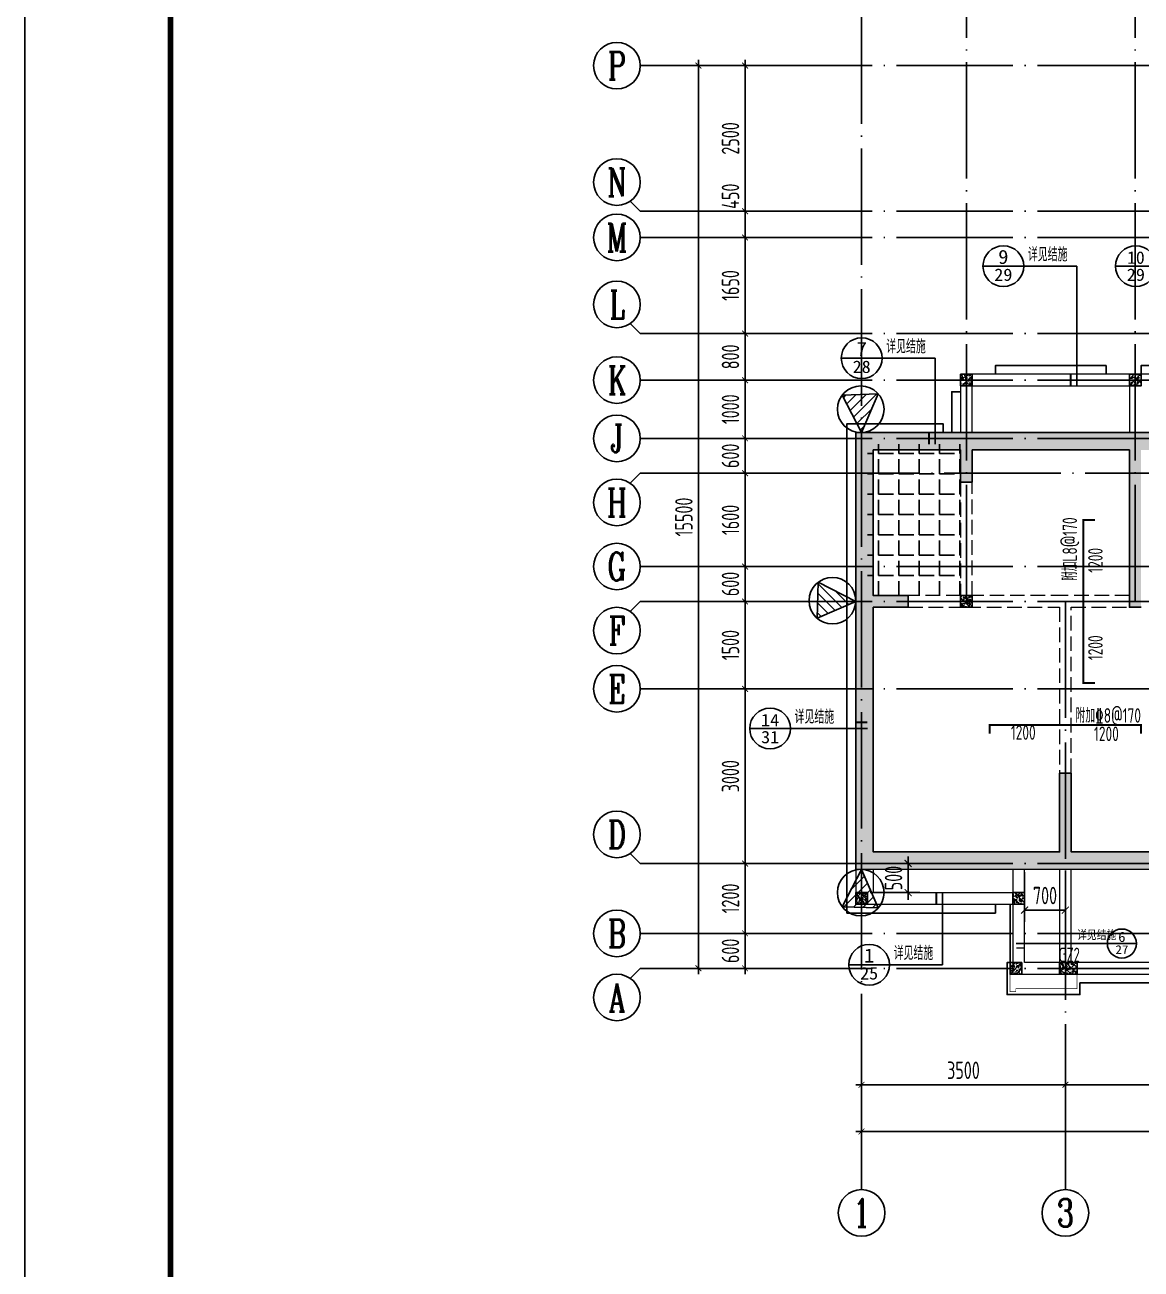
# Model space of a CAD drawing. Extents: x -668857 to 143095, y -247466 to 228182.
# Drawn here: x -229465 to -210300, y 189033 to 210397 of the extents above; entities that cross this region are included whole.
import ezdxf
from ezdxf.enums import TextEntityAlignment as Align

# ---------------------------------------------------------------- set-up
doc = ezdxf.new("R2010")
doc.units = 0
doc.header["$LTSCALE"] = 1000
doc.linetypes.add('DASH', pattern=[0.35, 0.25, -0.1])
doc.linetypes.add('DOTE', pattern=[2.42, 2, -0.2, 0.02, -0.2])
doc.layers.get('0').update_dxf_attribs({"linetype": 'CONTINUOUS'})
doc.layers.get('DEFPOINTS').update_dxf_attribs({"linetype": 'CONTINUOUS'})
for name, color, linetype in [('-TK', 7, 'CONTINUOUS'), ('A-AXIS', 1, 'CONTINUOUS'), ('A-DOTE', 10, 'DOTE'), ('AXIS_NUM', 7, 'CONTINUOUS'), ('DIM_IDEN', 67, 'CONTINUOUS'), ('PUB_TEXT', 2, 'CONTINUOUS'), ('ROOF', 183, 'CONTINUOUS'), ('S-B板填充', 251, 'CONTINUOUS'), ('S-B板配筋', 6, 'CONTINUOUS'), ('S-B板配筋号', 7, 'CONTINUOUS'), ('S-L主梁线', 4, 'DASH'), ('S-Q墙填充', 252, 'CONTINUOUS'), ('S-Q墙实线', 6, 'CONTINUOUS'), ('S-Q墙标注', 3, 'CONTINUOUS'), ('S-X详图标注', 3, 'CONTINUOUS'), ('S-Y一般标注', 3, 'CONTINUOUS'), ('S-构造柱', 212, 'CONTINUOUS'), ('S-构造柱编号', 130, 'CONTINUOUS'), ('看线', 251, 'CONTINUOUS')]:
    doc.layers.add(name, color=color, linetype=linetype)
doc.layers.add('配箍校核', color=34, linetype='CONTINUOUS', plot=False)
doc.styles.add('_TCH_AXIS', font='COMPLEX', dxfattribs={"bigfont": 'GBCBIG'})
doc.styles.add('_TCH_LABEL', font='simhei.ttf')
doc.styles.add('TSSD_Axis', font='complex.shx', dxfattribs={"width": 0.7, "bigfont": 'hztxt.shx'})
doc.styles.add('TSSD_DIMENSION', font='Tssdeng.shx', dxfattribs={"width": 0.7, "bigfont": 'tssdchn.shx'})
doc.styles.add('TSSD_REIN', font='tssdeng.shx', dxfattribs={"width": 0.7, "height": 300, "bigfont": 'tssdchn.shx'})
doc.styles.add('结构文字', font='zstxt.shx', dxfattribs={"width": 0.7, "bigfont": 'zshz.shx'})
doc.dimstyles.new('STRUCK', dxfattribs={"dimtxt": 400, "dimasz": 121, "dimexe": 200, "dimexo": 150, "dimgap": 115, "dimtad": 1, "dimdec": 0, "dimdsep": 46, "dimtxsty": '结构文字', "dimblk": 'ARCHTICK', "dimcen": 400, "dimclrd": 3, "dimclre": 3, "dimclrt": 7, "dimadec": 0, "dimazin": 0, "dimtfac": 1, "dimtdec": 0, "dimtix": 1, "dimtmove": 2, "dimatfit": 3, "dimldrblk": '_DIMX', "dimfxl": 0, "dimtolj": 1, "dimtzin": 0, "dimarcsym": 0})
doc.dimstyles.new('TSSD_100_100', dxfattribs={"dimtxt": 300, "dimasz": 100, "dimexe": 100, "dimexo": 250, "dimgap": 100, "dimtad": 1, "dimdec": 0, "dimzin": 0, "dimdsep": 46, "dimtxsty": 'TSSD_DIMENSION', "dimblk": 'ARCHTICK', "dimcen": 0, "dimdle": 100, "dimclrt": 7, "dimadec": 0, "dimazin": 0, "dimtfac": 1, "dimtdec": 0, "dimtix": 1, "dimtmove": 2, "dimatfit": 3, "dimldrblk": 'ARCHTICK', "dimfxl": 0, "dimtolj": 1, "dimtzin": 0, "dimarcsym": 0})

# ---------------------------------------------------------------- blocks, each defined once
blk = doc.blocks.new('A1')
blk.add_lwpolyline([(0, 59400), (0, 0), (84100, 0), (84100, 59400)], close=True)
at = {"const_width": 100}
blk.add_lwpolyline([(2500, 58400), (2500, 1000), (83100, 1000), (83100, 58400)], close=True, dxfattribs=at)
blk = doc.blocks.new('ts_axno')
at = {"color": 0, "linetype": 'ByBlock', "lineweight": -2}
blk.add_circle((0, 0), 0.5, dxfattribs=at)
at = {"color": 0, "linetype": 'ByBlock', "lineweight": -2, "style": 'TSSD_Axis', "width": 0.7}
blk.add_attdef('A', text='', height=0.6, dxfattribs=at).set_placement((0, 0), align=Align.MIDDLE_CENTER)
blk = doc.blocks.new('_ArchTick')
at = {"color": 0, "linetype": 'ByBlock', "const_width": 0.15}
blk.add_lwpolyline([(-0.5, -0.5), (0.5, 0.5)], dxfattribs=at)
blk = doc.blocks.new('*D240')
at = {"layer": 'DEFPOINTS', "color": 0}
for p in [(2600, 5200), (3600, 5200), (3600, 4600)]:
    blk.add_point(p, dxfattribs=at)
at = {"layer": 'S-Y一般标注', "color": 0, "lineweight": -2}
for p, q in [((3350, 5200), (2500, 5200)), ((2600, 5200), (2600, 5300)), ((2600, 4600), (2600, 5200)), ((3350, 4600), (2500, 4600)), ((2600, 4600), (2600, 4500))]:
    blk.add_line(p, q, dxfattribs=at)
at = {"layer": 'S-Y一般标注', "color": 0, "lineweight": -2, "xscale": 100, "yscale": 100, "zscale": 100}
for p, rotation in [((2600, 5200), 270), ((2600, 4600), 90)]:
    blk.add_blockref('_ArchTick', p, dxfattribs=dict(at, rotation=rotation))
at = {"layer": 'S-Y一般标注', "color": 7, "insert": (2350, 4900), "char_height": 300, "attachment_point": 5, "rotation": 90, "style": 'TSSD_DIMENSION'}
blk.add_mtext('\\A1;600', dxfattribs=at)
blk = doc.blocks.new('*D241')
at = {"layer": 'DEFPOINTS', "color": 0}
for p in [(2600, 10900), (3600, 10900), (3600, 9400)]:
    blk.add_point(p, dxfattribs=at)
at = {"layer": 'S-Y一般标注', "color": 0, "lineweight": -2}
for p, q in [((3350, 10900), (2500, 10900)), ((2600, 9300), (2600, 11000)), ((3350, 9400), (2500, 9400))]:
    blk.add_line(p, q, dxfattribs=at)
at = {"layer": 'S-Y一般标注', "color": 0, "lineweight": -2, "xscale": 100, "yscale": 100, "zscale": 100}
for p, rotation in [((2600, 10900), 90), ((2600, 9400), 270)]:
    blk.add_blockref('_ArchTick', p, dxfattribs=dict(at, rotation=rotation))
at = {"layer": 'S-Y一般标注', "color": 7, "insert": (2350, 10150), "char_height": 300, "attachment_point": 5, "rotation": 90, "style": 'TSSD_DIMENSION'}
blk.add_mtext('\\A1;1500', dxfattribs=at)
blk = doc.blocks.new('*D242')
at = {"layer": 'DEFPOINTS', "color": 0}
for p in [(2600, 11500), (3600, 11500), (3600, 10900)]:
    blk.add_point(p, dxfattribs=at)
at = {"layer": 'S-Y一般标注', "color": 0, "lineweight": -2}
for p, q in [((2600, 11500), (2600, 11600)), ((3350, 11500), (2500, 11500)), ((2600, 10900), (2600, 11500)), ((3350, 10900), (2500, 10900)), ((2600, 10900), (2600, 10800))]:
    blk.add_line(p, q, dxfattribs=at)
at = {"layer": 'S-Y一般标注', "color": 0, "lineweight": -2, "xscale": 100, "yscale": 100, "zscale": 100}
for p, rotation in [((2600, 11500), 270), ((2600, 10900), 90)]:
    blk.add_blockref('_ArchTick', p, dxfattribs=dict(at, rotation=rotation))
at = {"layer": 'S-Y一般标注', "color": 7, "insert": (2350, 11200), "char_height": 300, "attachment_point": 5, "rotation": 90, "style": 'TSSD_DIMENSION'}
blk.add_mtext('\\A1;600', dxfattribs=at)
blk = doc.blocks.new('*D243')
at = {"layer": 'DEFPOINTS', "color": 0}
for p in [(2600, 13100), (3600, 13100), (3600, 11500)]:
    blk.add_point(p, dxfattribs=at)
at = {"layer": 'S-Y一般标注', "color": 0, "lineweight": -2}
for p, q in [((3350, 13100), (2500, 13100)), ((2600, 11400), (2600, 13200)), ((3350, 11500), (2500, 11500))]:
    blk.add_line(p, q, dxfattribs=at)
at = {"layer": 'S-Y一般标注', "color": 0, "lineweight": -2, "xscale": 100, "yscale": 100, "zscale": 100}
for p, rotation in [((2600, 13100), 90), ((2600, 11500), 270)]:
    blk.add_blockref('_ArchTick', p, dxfattribs=dict(at, rotation=rotation))
at = {"layer": 'S-Y一般标注', "color": 7, "insert": (2350, 12300), "char_height": 300, "attachment_point": 5, "rotation": 90, "style": 'TSSD_DIMENSION'}
blk.add_mtext('\\A1;1600', dxfattribs=at)
blk = doc.blocks.new('*D244')
at = {"layer": 'DEFPOINTS', "color": 0}
for p in [(2600, 13700), (3600, 13700), (3600, 13100)]:
    blk.add_point(p, dxfattribs=at)
at = {"layer": 'S-Y一般标注', "color": 0, "lineweight": -2}
for p, q in [((3350, 13700), (2500, 13700)), ((2600, 13700), (2600, 13800)), ((2600, 13100), (2600, 13700)), ((3350, 13100), (2500, 13100)), ((2600, 13100), (2600, 13000))]:
    blk.add_line(p, q, dxfattribs=at)
at = {"layer": 'S-Y一般标注', "color": 0, "lineweight": -2, "xscale": 100, "yscale": 100, "zscale": 100}
for p, rotation in [((2600, 13700), 270), ((2600, 13100), 90)]:
    blk.add_blockref('_ArchTick', p, dxfattribs=dict(at, rotation=rotation))
at = {"layer": 'S-Y一般标注', "color": 7, "insert": (2350, 13400), "char_height": 300, "attachment_point": 5, "rotation": 90, "style": 'TSSD_DIMENSION'}
blk.add_mtext('\\A1;600', dxfattribs=at)
blk = doc.blocks.new('*D245')
at = {"layer": 'DEFPOINTS', "color": 0}
for p in [(2600, 14700), (3600, 14700), (3600, 13700)]:
    blk.add_point(p, dxfattribs=at)
at = {"layer": 'S-Y一般标注', "color": 0, "lineweight": -2}
for p, q in [((2600, 13600), (2600, 14800)), ((3350, 14700), (2500, 14700)), ((3350, 13700), (2500, 13700))]:
    blk.add_line(p, q, dxfattribs=at)
at = {"layer": 'S-Y一般标注', "color": 0, "lineweight": -2, "xscale": 100, "yscale": 100, "zscale": 100}
for p, rotation in [((2600, 14700), 90), ((2600, 13700), 270)]:
    blk.add_blockref('_ArchTick', p, dxfattribs=dict(at, rotation=rotation))
at = {"layer": 'S-Y一般标注', "color": 7, "insert": (2350, 14200), "char_height": 300, "attachment_point": 5, "rotation": 90, "style": 'TSSD_DIMENSION'}
blk.add_mtext('\\A1;1000', dxfattribs=at)
blk = doc.blocks.new('*D246')
at = {"layer": 'DEFPOINTS', "color": 0}
for p in [(1800, 20100), (3600, 20100), (3600, 4600)]:
    blk.add_point(p, dxfattribs=at)
at = {"layer": 'S-Y一般标注', "color": 0, "lineweight": -2}
for p, q in [((3350, 20100), (1700, 20100)), ((1800, 4500), (1800, 20200)), ((3350, 4600), (1700, 4600))]:
    blk.add_line(p, q, dxfattribs=at)
at = {"layer": 'S-Y一般标注', "color": 0, "lineweight": -2, "xscale": 100, "yscale": 100, "zscale": 100}
for p, rotation in [((1800, 20100), 90), ((1800, 4600), 270)]:
    blk.add_blockref('_ArchTick', p, dxfattribs=dict(at, rotation=rotation))
at = {"layer": 'S-Y一般标注', "color": 7, "insert": (1550, 12350), "char_height": 300, "attachment_point": 5, "rotation": 90, "style": 'TSSD_DIMENSION'}
blk.add_mtext('\\A1;15500', dxfattribs=at)
blk = doc.blocks.new('*D247')
at = {"layer": 'DEFPOINTS', "color": 0}
for p in [(2600, 15500), (3600, 15500), (3600, 14700)]:
    blk.add_point(p, dxfattribs=at)
at = {"layer": 'S-Y一般标注', "color": 0, "lineweight": -2}
for p, q in [((2600, 14600), (2600, 15600)), ((3350, 15500), (2500, 15500)), ((3350, 14700), (2500, 14700))]:
    blk.add_line(p, q, dxfattribs=at)
at = {"layer": 'S-Y一般标注', "color": 0, "lineweight": -2, "xscale": 100, "yscale": 100, "zscale": 100}
for p, rotation in [((2600, 15500), 90), ((2600, 14700), 270)]:
    blk.add_blockref('_ArchTick', p, dxfattribs=dict(at, rotation=rotation))
at = {"layer": 'S-Y一般标注', "color": 7, "insert": (2350, 15100), "char_height": 300, "attachment_point": 5, "rotation": 90, "style": 'TSSD_DIMENSION'}
blk.add_mtext('\\A1;800', dxfattribs=at)
blk = doc.blocks.new('*D248')
at = {"layer": 'DEFPOINTS', "color": 0}
for p in [(2600, 17600), (3600, 17600), (3600, 17150)]:
    blk.add_point(p, dxfattribs=at)
at = {"layer": 'S-Y一般标注', "color": 0, "lineweight": -2}
for p, q in [((3350, 17600), (2500, 17600)), ((2600, 17050), (2600, 17700)), ((3350, 17150), (2500, 17150))]:
    blk.add_line(p, q, dxfattribs=at)
at = {"layer": 'S-Y一般标注', "color": 0, "lineweight": -2, "xscale": 100, "yscale": 100, "zscale": 100}
for p, rotation in [((2600, 17600), 90), ((2600, 17150), 270)]:
    blk.add_blockref('_ArchTick', p, dxfattribs=dict(at, rotation=rotation))
at = {"layer": 'S-Y一般标注', "color": 7, "insert": (2350, 17858), "char_height": 300, "attachment_point": 5, "rotation": 90, "style": 'TSSD_DIMENSION'}
blk.add_mtext('\\A1;450', dxfattribs=at)
blk = doc.blocks.new('*D249')
at = {"layer": 'DEFPOINTS', "color": 0}
for p in [(2600, 20100), (3600, 20100), (3600, 17600)]:
    blk.add_point(p, dxfattribs=at)
at = {"layer": 'S-Y一般标注', "color": 0, "lineweight": -2}
for p, q in [((3350, 20100), (2500, 20100)), ((2600, 17500), (2600, 20200)), ((3350, 17600), (2500, 17600))]:
    blk.add_line(p, q, dxfattribs=at)
at = {"layer": 'S-Y一般标注', "color": 0, "lineweight": -2, "xscale": 100, "yscale": 100, "zscale": 100}
for p, rotation in [((2600, 20100), 90), ((2600, 17600), 270)]:
    blk.add_blockref('_ArchTick', p, dxfattribs=dict(at, rotation=rotation))
at = {"layer": 'S-Y一般标注', "color": 7, "insert": (2350, 18850), "char_height": 300, "attachment_point": 5, "rotation": 90, "style": 'TSSD_DIMENSION'}
blk.add_mtext('\\A1;2500', dxfattribs=at)
blk = doc.blocks.new('*D250')
at = {"layer": 'DEFPOINTS', "color": 0}
for p in [(2600, 6400), (3600, 6400), (3600, 5200)]:
    blk.add_point(p, dxfattribs=at)
at = {"layer": 'S-Y一般标注', "color": 0, "lineweight": -2}
for p, q in [((2600, 5100), (2600, 6500)), ((3350, 6400), (2500, 6400)), ((3350, 5200), (2500, 5200))]:
    blk.add_line(p, q, dxfattribs=at)
at = {"layer": 'S-Y一般标注', "color": 0, "lineweight": -2, "xscale": 100, "yscale": 100, "zscale": 100}
for p, rotation in [((2600, 6400), 90), ((2600, 5200), 270)]:
    blk.add_blockref('_ArchTick', p, dxfattribs=dict(at, rotation=rotation))
at = {"layer": 'S-Y一般标注', "color": 7, "insert": (2350, 5800), "char_height": 300, "attachment_point": 5, "rotation": 90, "style": 'TSSD_DIMENSION'}
blk.add_mtext('\\A1;1200', dxfattribs=at)
blk = doc.blocks.new('*D251')
at = {"layer": 'DEFPOINTS', "color": 0}
for p in [(2600, 9400), (3600, 9400), (3600, 6400)]:
    blk.add_point(p, dxfattribs=at)
at = {"layer": 'S-Y一般标注', "color": 0, "lineweight": -2}
for p, q in [((2600, 6300), (2600, 9500)), ((3350, 9400), (2500, 9400)), ((3350, 6400), (2500, 6400))]:
    blk.add_line(p, q, dxfattribs=at)
at = {"layer": 'S-Y一般标注', "color": 0, "lineweight": -2, "xscale": 100, "yscale": 100, "zscale": 100}
for p, rotation in [((2600, 9400), 90), ((2600, 6400), 270)]:
    blk.add_blockref('_ArchTick', p, dxfattribs=dict(at, rotation=rotation))
at = {"layer": 'S-Y一般标注', "color": 7, "insert": (2350, 7900), "char_height": 300, "attachment_point": 5, "rotation": 90, "style": 'TSSD_DIMENSION'}
blk.add_mtext('\\A1;3000', dxfattribs=at)
blk = doc.blocks.new('*D256')
at = {"layer": 'DEFPOINTS', "color": 0}
for p in [(8100, 3600), (13900, 3600), (13900, 2600)]:
    blk.add_point(p, dxfattribs=at)
at = {"layer": 'S-Y一般标注', "color": 0, "lineweight": -2}
for p, q in [((8100, 3350), (8100, 2500)), ((13900, 3350), (13900, 2500)), ((8000, 2600), (14000, 2600))]:
    blk.add_line(p, q, dxfattribs=at)
at = {"layer": 'S-Y一般标注', "color": 0, "lineweight": -2, "xscale": 100, "yscale": 100, "zscale": 100, "rotation": 180}
blk.add_blockref('_ArchTick', (8100, 2600), dxfattribs=at)
at = {"layer": 'S-Y一般标注', "color": 0, "lineweight": -2, "xscale": 100, "yscale": 100, "zscale": 100}
blk.add_blockref('_ArchTick', (13900, 2600), dxfattribs=at)
at = {"layer": 'S-Y一般标注', "color": 7, "insert": (11000, 2850), "char_height": 300, "attachment_point": 5, "style": 'TSSD_DIMENSION'}
blk.add_mtext('\\A1;5800', dxfattribs=at)
blk = doc.blocks.new('*D264')
at = {"layer": 'DEFPOINTS', "color": 0}
for p in [(4600, 3600), (54600, 3600), (54600, 1800)]:
    blk.add_point(p, dxfattribs=at)
at = {"layer": 'S-Y一般标注', "color": 0, "lineweight": -2}
for p, q in [((4600, 3350), (4600, 1700)), ((54600, 3350), (54600, 1700)), ((4500, 1800), (54700, 1800))]:
    blk.add_line(p, q, dxfattribs=at)
at = {"layer": 'S-Y一般标注', "color": 0, "lineweight": -2, "xscale": 100, "yscale": 100, "zscale": 100, "rotation": 180}
blk.add_blockref('_ArchTick', (4600, 1800), dxfattribs=at)
at = {"layer": 'S-Y一般标注', "color": 0, "lineweight": -2, "xscale": 100, "yscale": 100, "zscale": 100}
blk.add_blockref('_ArchTick', (54600, 1800), dxfattribs=at)
at = {"layer": 'S-Y一般标注', "color": 7, "insert": (29600, 2050), "char_height": 300, "attachment_point": 5, "style": 'TSSD_DIMENSION'}
blk.add_mtext('\\A1;50000', dxfattribs=at)
blk = doc.blocks.new('*D266')
at = {"layer": 'DEFPOINTS', "color": 0}
for p in [(4600, 3600), (8100, 3600), (8100, 2600)]:
    blk.add_point(p, dxfattribs=at)
at = {"layer": 'S-Y一般标注', "color": 0, "lineweight": -2}
for p, q in [((4600, 3350), (4600, 2500)), ((8100, 3350), (8100, 2500)), ((4500, 2600), (8200, 2600))]:
    blk.add_line(p, q, dxfattribs=at)
at = {"layer": 'S-Y一般标注', "color": 0, "lineweight": -2, "xscale": 100, "yscale": 100, "zscale": 100, "rotation": 180}
blk.add_blockref('_ArchTick', (4600, 2600), dxfattribs=at)
at = {"layer": 'S-Y一般标注', "color": 0, "lineweight": -2, "xscale": 100, "yscale": 100, "zscale": 100}
blk.add_blockref('_ArchTick', (8100, 2600), dxfattribs=at)
at = {"layer": 'S-Y一般标注', "color": 7, "insert": (6350, 2850), "char_height": 300, "attachment_point": 5, "style": 'TSSD_DIMENSION'}
blk.add_mtext('\\A1;3500', dxfattribs=at)
blk = doc.blocks.new('*D282')
at = {"layer": 'DEFPOINTS', "color": 0}
for p in [(2600, 17150), (3600, 17150), (3600, 15500)]:
    blk.add_point(p, dxfattribs=at)
at = {"layer": 'S-Y一般标注', "color": 0, "lineweight": -2}
for p, q in [((3350, 17150), (2500, 17150)), ((2600, 15400), (2600, 17250)), ((3350, 15500), (2500, 15500))]:
    blk.add_line(p, q, dxfattribs=at)
at = {"layer": 'S-Y一般标注', "color": 0, "lineweight": -2, "xscale": 100, "yscale": 100, "zscale": 100}
for p, rotation in [((2600, 17150), 90), ((2600, 15500), 270)]:
    blk.add_blockref('_ArchTick', p, dxfattribs=dict(at, rotation=rotation))
at = {"layer": 'S-Y一般标注', "color": 7, "insert": (2350, 16325), "char_height": 300, "attachment_point": 5, "rotation": 90, "style": 'TSSD_DIMENSION'}
blk.add_mtext('\\A1;1650', dxfattribs=at)
blk = doc.blocks.new('20210803.08135812')
at = {"color": 30, "const_width": 8}
blk.add_lwpolyline([(2800, 500), (2800, 200), (2900, 200), (2900, 250), (3950, 250), (3950, 500)], dxfattribs=at)
at = {"layer": '看线', "color": 202, "ltscale": 0.5}
for points in [[(2550, 10800), (2550, 10950), (4450, 10950), (4450, 10800)], [(5050, 10800), (5050, 10950), (6650, 10950), (6650, 10800)], [(1800, 9800), (1800, 10500), (1950, 10500)], [(2800, 1700), (2800, 700)], [(4000, 350), (8600, 350)]]:
    blk.add_lwpolyline(points, dxfattribs=at)
at = {"layer": '看线', "color": 201}
for points in [[(2550, 1700), (2550, 1550), (0, 1550), (0, 9950), (1650, 9950), (1650, 9800)], [(2800, 700), (2750, 700), (2750, 150), (4000, 150), (4000, 350)]]:
    blk.add_lwpolyline(points, dxfattribs=at)
blk = doc.blocks.new('20210807.15313460')
at = {"layer": 'S-Q墙填充', "ltscale": 0.5}
h = blk.add_hatch(dxfattribs=at)
h.set_pattern_fill('ARMORED', color=252, scale=30, style=0)
h.set_pattern_definition([(50, (11951.9, 28771.39), (215.17805, -18.82564), [22.5, -247.5]), (355, (11951.9, 28771.4), (-41.6254, 225.65764), [18, -198]), (100.4514, (11969.82, 28769.82), (173.5528, 206.83186), [19.12206, -210.34263]), (46.1842, (11951.9, 28831.4), (320.1723, -49.6557), [33.75, -371.25]), (96.6356, (11978.57, 28827.25), (280.3988, 292.2354), [28.6831, -315.5139]), (351.1842, (11951.9, 28831.4), (280.3986, 292.2356), [27, -297]), (21, (11981.9, 28816.39), (179.07212, -120.78567), [22.5, -247.5]), (326, (11981.9, 28816.4), (72.9946, 217.545), [18, -198]), (71.4514, (11996.82, 28806.32), (252.0668, 96.75915), [19.12206, -210.34263]), (37.5, (11951.89, 28771.39), (3.647957, 99.868156), [0, -195.6, 0, -201, 0, -198.75]), (7.5, (11951.89, 28771.39), (78.92086, 118.32351), [0, -114.6, 0, -191.1, 0, -75.75]), (327.5, (11884.99, 28771.39), (160.14673, -6.76646), [0, -75, 0, -234, 0, -310.5]), (317.5, (11855, 28771.39), (174.95585, 30.0315), [0, -97.5, 0, -155.4, 0, -220.5]), (45, (11951.9, 28771.39), (-106.06602, 106.06602), [])])
h.paths.add_polyline_path([(111116, 66140), (109616, 66140), (109216, 66140), (106316, 66140), (105866, 66140), (104966, 66140), (104516, 66140), (102916, 66140), (102916, 67040), (102916, 67940), (102366, 67940), (100716, 67940), (100116, 67942), (100115, 68190), (96916, 68190), (96916, 67940), (96316, 67940), (94716, 67940), (94116, 67940), (94116, 67040), (94116, 66140), (81316, 66140), (80866, 66140), (79966, 66140), (79516, 66140), (77916, 66140), (77916, 67040), (77916, 67940), (77366, 67940), (75715, 67940), (75116, 67940), (75116, 68190), (71916, 68190), (71916, 67940), (71316, 67940), (69716, 67940), (69116, 67940), (69116, 67040), (69116, 66140), (60916, 66140), (60916, 63240), (60916, 60640), (60916, 58640), (63616, 58640), (70116, 58639), (70116, 57440), (71166, 57440), (73516, 57440), (75866, 57440), (76916, 57440), (76916, 58640), (82516, 58640), (83416, 58640), (86016, 58640), (88616, 58640), (89516, 58640), (95216, 58640), (95216, 57440), (96166, 57440), (98516, 57440), (100866, 57440), (101816, 57440), (101816, 58640), (107516, 58640), (108416, 58640), (111116, 58640)])
h.paths.add_polyline_path([(64616, 58940), (64616, 60290), (64416, 60290), (64416, 58940), (63616, 58940), (61216, 58940), (61216, 60640), (61216, 63140), (61816, 63140), (61816, 63340), (61216, 63340), (61216, 65840), (61516, 65840), (62416, 65840), (62716, 65840), (62716, 65290), (62916, 65290), (62916, 65840), (65616, 65840), (65616, 63140), (65816, 63140), (65816, 65840), (66166, 65840), (67066, 65840), (67416, 65840), (67416, 65140), (67616, 65140), (67616, 65840), (69416, 65840), (69416, 67040), (69416, 67640), (69716, 67640), (71316, 67640), (72016, 67640), (72016, 66540), (72216, 66540), (72216, 67840), (72216, 67890), (74816, 67890), (74816, 67840), (74816, 66540), (75016, 66540), (75016, 67640), (75715, 67640), (77366, 67640), (77616, 67640), (77616, 67040), (77616, 65840), (79416, 65840), (79416, 65140), (79616, 65140), (79616, 65840), (79966, 65840), (80866, 65840), (81216, 65840), (81216, 63140), (81416, 63140), (81416, 65840), (84116, 65840), (84116, 63140), (84316, 63140), (84316, 65840), (84616, 65840), (85616, 65840), (85916, 65840), (85916, 65840), (86116, 65840), (86116, 65840), (86416, 65840), (87416, 65840), (87716, 65840), (87716, 63139), (87916, 63139), (87916, 65840), (90616, 65840), (90616, 63140), (90816, 63140), (90816, 65840), (91166, 65840), (92066, 65840), (92416, 65840), (92416, 65140), (92616, 65140), (92616, 65840), (94416, 65840), (94416, 67040), (94416, 67640), (94716, 67640), (96316, 67640), (97016, 67640), (97016, 66540), (97216, 66540), (97216, 67890), (99816, 67890), (99816, 66540), (100016, 66540), (100016, 67640), (100716, 67640), (102366, 67640), (102616, 67640), (102616, 67040), (102616, 65840), (104416, 65840), (104416, 65140), (104616, 65140), (104616, 65840), (104966, 65840), (105866, 65840), (106216, 65840), (106216, 63140), (106416, 63140), (106416, 65840), (109116, 65840), (109116, 65290), (109316, 65290), (109316, 65840), (109616, 65840), (110516, 65840), (110816, 65840), (110816, 63340), (110216, 63340), (110216, 63140), (110816, 63140), (110816, 60640), (110816, 58940), (108416, 58940), (107616, 58940), (107616, 60290), (107416, 60290), (107416, 58940), (101816, 58940), (101816, 59090), (101516, 59090), (101516, 58740), (101516, 57740), (100866, 57740), (98516, 57740), (96166, 57740), (95516, 57740), (95516, 58740), (95516, 59090), (95216, 59090), (95216, 58940), (89616, 58940), (89616, 60290), (89416, 60290), (89416, 58940), (88616, 58940), (86016, 58940), (83416, 58940), (82616, 58940), (82616, 60290), (82416, 60290), (82416, 58940), (76916, 58939), (76916, 59090), (76616, 59090), (76616, 58739), (76616, 57740), (75866, 57740), (73516, 57740), (71166, 57740), (70416, 57740), (70416, 58739), (70416, 59090), (70116, 59090), (70116, 58939)], flags=16)
at = {"layer": 'S-L主梁线', "linetype": 'ByBlock', "lineweight": 18}
for p, q in [((62716, 67140), (62716, 66140)), ((65716, 67140), (62716, 67140)), ((67516, 67140), (65716, 67140)), ((62916, 66940), (65616, 66940)), ((62916, 66140), (62916, 66940)), ((65616, 66940), (65616, 66140)), ((60916, 58640), (60916, 58040)), ((61216, 58640), (61216, 58240)), ((63616, 58640), (63616, 56840)), ((63816, 57040), (63816, 58640)), ((64416, 58640), (64416, 57040)), ((64616, 57040), (64616, 58640)), ((61216, 58240), (63616, 58240)), ((60916, 58040), (63616, 58040)), ((63616, 56840), (64516, 56840)), ((64416, 57040), (63816, 57040)), ((64516, 56840), (70416, 56840)), ((70116, 57040), (64616, 57040))]:
    blk.add_line(p, q, dxfattribs=at)
at = {"layer": 'S-L主梁线', "linetype": 'DASH', "lineweight": 18}
for p, q in [((62716, 65290), (62716, 63340)), ((62916, 63340), (62916, 65290)), ((62716, 63340), (61816, 63340)), ((64516, 63340), (62916, 63340)), ((65616, 63340), (64516, 63340)), ((61816, 63140), (62816, 63140)), ((62816, 63140), (64416, 63140)), ((64416, 63140), (64416, 60290)), ((64616, 63140), (65616, 63140)), ((64616, 60290), (64616, 63140))]:
    blk.add_line(p, q, dxfattribs=at)
at = {"layer": 'S-Q墙实线'}
for points in [[(69116, 66140), (60916, 66140), (60916, 58640), (70116, 58639)], [(70116, 58939), (64616, 58940), (64616, 60290), (64416, 60290), (64416, 58940), (63716, 58940), (63616, 58940), (61216, 58940), (61216, 63140), (61816, 63140), (61816, 63340), (61216, 63340), (61216, 65840), (62716, 65840), (62716, 65290), (62916, 65290), (62916, 65840), (65616, 65840), (65616, 63140), (65816, 63140)]]:
    blk.add_lwpolyline(points, dxfattribs=at)
blk = doc.blocks.new('20210730.02141516')
at = {"layer": 'S-构造柱'}
h = blk.add_hatch(dxfattribs=at)
h.set_pattern_fill('ARMORED', color=256, scale=15, angle=-90, style=0)
h.set_pattern_definition([(320, (-154189.41, 3278673.45), (-9.4128202, -107.5890274), [11.25, -123.75]), (265, (-154189.41, 3278673.45), (112.82882, 20.8127), [9, -99]), (10.4514, (-154190.19, 3278664.49), (103.4159313, -86.7764073), [9.5610285, -105.1713168]), (316.1842, (-154159.41, 3278673.45), (-24.827852, -160.0861573), [16.875, -185.625]), (6.6356, (-154161.48, 3278660.11), (146.117681, -140.199406), [14.341543, -157.75695]), (261.1842, (-154159.41, 3278673.45), (146.11779, -140.199292), [13.5, -148.5]), (291, (-154166.91, 3278658.45), (-60.3928336, -89.5360578), [11.25, -123.75]), (236, (-154166.91, 3278658.45), (108.7725068, -36.4972998), [9, -99]), (341.4514, (-154171.94, 3278650.99), (48.3795745, -126.0333943), [9.5610285, -105.1713168]), (307.5, (-154189.41, 3278673.454), (49.93407807, -1.8239783), [0, -97.8, 0, -100.5, 0, -99.375]), (277.5, (-154189.41, 3278673.454), (59.1617568, -39.4604306), [0, -57.3, 0, -95.55, 0, -37.875]), (237.5, (-154189.41, 3278706.904), (-3.38323076, -80.07336543), [0, -37.5, 0, -117, 0, -155.25]), (227.5, (-154189.41, 3278721.904), (15.0157473, -87.4779254), [0, -48.75, 0, -77.7, 0, -110.25]), (315, (-154189.41, 3278673.454), (53.0330086, 53.0330086), [])])
h.paths.add_polyline_path([(200, 200), (200, 0), (0, 0), (0, 200)])
blk.add_lwpolyline([(200, 200), (200, 0), (0, 0), (0, 200)], close=True, dxfattribs=at)
blk = doc.blocks.new('20210809.18224761')
at = {"layer": 'S-构造柱'}
h = blk.add_hatch(dxfattribs=at)
h.set_pattern_fill('ARMORED', color=256, scale=15, angle=-90, style=0)
h.set_pattern_definition([(320, (-154189.41, 3278673.45), (-9.4128202, -107.5890274), [11.25, -123.75]), (265, (-154189.41, 3278673.45), (112.82882, 20.8127), [9, -99]), (10.4514, (-154190.19, 3278664.49), (103.4159313, -86.7764073), [9.5610285, -105.1713168]), (316.1842, (-154159.41, 3278673.45), (-24.827852, -160.0861573), [16.875, -185.625]), (6.6356, (-154161.48, 3278660.11), (146.117681, -140.199406), [14.341543, -157.75695]), (261.1842, (-154159.41, 3278673.45), (146.11779, -140.199292), [13.5, -148.5]), (291, (-154166.91, 3278658.45), (-60.3928336, -89.5360578), [11.25, -123.75]), (236, (-154166.91, 3278658.45), (108.7725068, -36.4972998), [9, -99]), (341.4514, (-154171.94, 3278650.99), (48.3795745, -126.0333943), [9.5610285, -105.1713168]), (307.5, (-154189.41, 3278673.454), (49.93407807, -1.8239783), [0, -97.8, 0, -100.5, 0, -99.375]), (277.5, (-154189.41, 3278673.454), (59.1617568, -39.4604306), [0, -57.3, 0, -95.55, 0, -37.875]), (237.5, (-154189.41, 3278706.904), (-3.38323076, -80.07336543), [0, -37.5, 0, -117, 0, -155.25]), (227.5, (-154189.41, 3278721.904), (15.0157473, -87.4779254), [0, -48.75, 0, -77.7, 0, -110.25]), (315, (-154189.41, 3278673.454), (53.0330086, 53.0330086), [])])
h.paths.add_polyline_path([(300, 200), (300, 0), (0, 0), (0, 200)])
blk.add_lwpolyline([(300, 200), (300, 0), (0, 0), (0, 200)], close=True, dxfattribs=at)
blk = doc.blocks.new('20210809.18235135')
at = {"layer": '配箍校核'}
blk.add_blockref('20210809.18224761', (12, 0), dxfattribs=at)
at = {"layer": 'S-构造柱编号', "color": 2, "linetype": 'ByBlock', "style": 'TSSD_REIN', "width": 0.65}
blk.add_text('GZ2', height=250, dxfattribs=at).set_placement((0, 206, 0))
blk = doc.blocks.new('20210809.18285270')
at = {"layer": 'ROOF', "xscale": -1}
for p in [(2000, 10100), (4900, 10100)]:
    blk.add_blockref('20210730.02141516', p, dxfattribs=at)
at = {"layer": 'ROOF'}
blk.add_blockref('20210730.02141516', (1800, 6300), dxfattribs=at)
at = {"layer": 'ROOF', "rotation": 359.9999999538236}
for p in [(0, 1200), (2700, 1200)]:
    blk.add_blockref('20210730.02141516', p, dxfattribs=at)
at = {"layer": 'ROOF', "xscale": -1, "rotation": 4.61764226855621e-08}
blk.add_blockref('20210730.02141516', (2850, 0), dxfattribs=at)
at = {"layer": '配箍校核'}
blk.add_blockref('20210809.18235135', (3488, 0), dxfattribs=at)
blk = doc.blocks.new('*D481')
at = {"layer": 'DEFPOINTS', "color": 0}
for p in [(-211959, 202189), (-211259, 202189), (-211959, 201389)]:
    blk.add_point(p, dxfattribs=at)
at = {"layer": 'S-Q墙标注', "color": 3, "lineweight": -2}
for p, q in [((-211959, 202039), (-211959, 201189)), ((-211259, 202039), (-211259, 201189)), ((-211259, 201389), (-211959, 201389))]:
    blk.add_line(p, q, dxfattribs=at)
at = {"layer": 'S-Q墙标注', "color": 3, "lineweight": -2, "xscale": 121, "yscale": 121, "zscale": 121, "rotation": 180}
blk.add_blockref('_ArchTick', (-211959, 201389), dxfattribs=at)
at = {"layer": 'S-Q墙标注', "color": 3, "lineweight": -2, "xscale": 121, "yscale": 121, "zscale": 121}
blk.add_blockref('_ArchTick', (-211259, 201389), dxfattribs=at)
at = {"layer": 'S-Q墙标注', "color": 7, "insert": (-211609, 201639), "char_height": 300, "attachment_point": 5, "style": 'TSSD_REIN'}
blk.add_mtext('\\A1;700', dxfattribs=at)
blk = doc.blocks.new('_DIMX')
blk.add_line((-150, 0), (150, 0))
at = {"const_width": 50}
blk.add_lwpolyline([(-70, -70), (70, 70)], dxfattribs=at)
blk = doc.blocks.new('*D482')
at = {"layer": 'DEFPOINTS', "color": 0}
for p in [(-214759, 202189), (-213959, 202189), (-214759, 201689)]:
    blk.add_point(p, dxfattribs=at)
at = {"layer": 'S-Q墙标注', "color": 3, "lineweight": -2}
for p, q in [((-214609, 202189), (-213759, 202189)), ((-213959, 202189), (-213959, 202310)), ((-213959, 201689), (-213959, 202189)), ((-214609, 201689), (-213759, 201689)), ((-213959, 201689), (-213959, 201568))]:
    blk.add_line(p, q, dxfattribs=at)
at = {"layer": 'S-Q墙标注', "color": 3, "lineweight": -2, "xscale": 121, "yscale": 121, "zscale": 121}
for p, rotation in [((-213959, 202189), 270), ((-213959, 201689), 90)]:
    blk.add_blockref('_ArchTick', p, dxfattribs=dict(at, rotation=rotation))
at = {"layer": 'S-Q墙标注', "color": 7, "insert": (-214209, 201939), "char_height": 300, "attachment_point": 5, "rotation": 90, "style": 'TSSD_REIN'}
blk.add_mtext('\\A1;500', dxfattribs=at)
blk = doc.blocks.new('20210810.07371259')
at = {"layer": 'DIM_IDEN'}
for p, q in [((5101, 14161), (4401, 14161)), ((6010, 14161), (5101, 14161)), ((6010, 12105), (6010, 14161)), ((7376, 14161), (6676, 14161)), ((2669, 12581), (1969, 12581)), ((3578, 12581), (2669, 12581)), ((3578, 11105), (3578, 12581)), ((1096, 6223), (396, 6223)), ((1690, 6223), (1096, 6223)), ((2416, 6223), (1690, 6223)), ((3706, 3405), (3706, 2166)), ((4973, 2530), (5420, 2530)), ((5420, 2530), (6536, 2530)), ((7036, 2530), (6536, 2530)), ((2797, 2166), (2097, 2166)), ((3706, 2166), (2797, 2166))]:
    blk.add_line(p, q, dxfattribs=at)
for points, const_width in [([(5905, 12105), (5905, 12305)], 35), ([(3473, 11105), (3473, 11305)], 35), ([(2416, 6328), (2216, 6328)], 35), ([(3601, 3405), (3601, 3205)], 35), ([(4973, 2455), (5116, 2455)], 25)]:
    blk.add_lwpolyline(points, dxfattribs=dict(at, const_width=const_width))
for centre, radius in [((4751, 14161), 350), ((7026, 14161), 350), ((2319, 12581), 350), ((746, 6223), 350), ((6786, 2530), 250), ((2447, 2166), 350)]:
    blk.add_circle(centre, radius, dxfattribs=at)
at = {"layer": 'PUB_TEXT', "style": '_TCH_LABEL'}
for s, height, width, p, p2 in [('9', 242, 1.011364, (4663, 14200), (4839, 14200)), ('10', 213.8, 0.988889, (6874, 14202), (7178, 14202)), ('29', 211.6, 1.022989, (4595, 13909), (4906, 13909)), ('29', 211.6, 1.022989, (6870, 13909), (7182, 13909)), ('7', 241, 1.053254, (2228, 12620), (2410, 12620)), ('28', 212.3, 1.011364, (2164, 12328), (2473, 12328)), ('14', 210.8, 1.034884, (589, 6263), (903, 6263)), ('31', 212.3, 1.011364, (592, 5970), (901, 5970)), ('6', 173, 1.011364, (6723, 2558), (6849, 2558)), ('1', 241, 1.034884, (2357, 2205), (2537, 2205)), ('27', 151.1, 1.022989, (6675, 2350), (6897, 2350)), ('25', 212.7, 1.00565, (2293, 1913), (2601, 1913))]:
    blk.add_text(s, height=height, dxfattribs=dict(at, width=width)).set_placement(p, p2, align=Align.FIT)
at = {"layer": 'PUB_TEXT', "style": '_TCH_AXIS'}
for height, p in [(236.3, (5171, 14245)), (236.3, (2739, 12665)), (236.3, (1166, 6306)), (168.8, (6015, 2589)), (236.3, (2867, 2249))]:
    blk.add_text('详见结施', height=height, dxfattribs=at).set_placement(p)
blk = doc.blocks.new('20210824.17574258')
at = {"layer": 'S-B板配筋', "lineweight": 35, "const_width": 35}
for points in [[(74803, -105824), (74603, -105824), (74603, -103024), (74803, -103024)], [(72993, -106697), (72993, -106547), (75593, -106547), (75593, -106697)]]:
    blk.add_lwpolyline(points, dxfattribs=at)
at = {"layer": 'S-B板配筋号', "style": 'TSSD_REIN', "width": 0.7}
for s, p in [('附加L8@170', (74243, -103526)), ('1200', (74683, -103718)), ('1200', (74683, -105219))]:
    blk.add_text(s, height=250, rotation=450, dxfattribs=at).set_placement(p, align=Align.TOP_CENTER)
at = {"layer": 'S-B板配筋号', "color": 1, "style": 'TSSD_REIN', "width": 0.7}
blk.add_text('附加%%1328@170', height=250, dxfattribs=at).set_placement((74469, -106507))
at = {"layer": 'S-B板配筋号', "style": 'TSSD_REIN', "width": 0.7}
for p in [(73569, -106550), (74997, -106572)]:
    blk.add_text('1200', height=250, dxfattribs=at).set_placement(p, align=Align.TOP_CENTER)
blk = doc.blocks.new('20210726.16350016')
at = {"layer": 'A-AXIS'}
for p, q in [((3600, 20100), (800, 20100)), ((800, 17600), (628.4, 17771.7)), ((3600, 17600), (800, 17600)), ((3600, 17150), (800, 17150)), ((800, 15500), (628.4, 15671.7)), ((3600, 15500), (800, 15500)), ((3600, 14700), (800, 14700)), ((3600, 13700), (800, 13700)), ((800, 13100.3), (628.4, 12928.7)), ((3600, 13100.3), (800, 13100.3)), ((3600, 11500), (800, 11500)), ((800, 10900), (628.4, 10728.4)), ((3600, 10900), (800, 10900)), ((3600, 9400), (800, 9400)), ((800, 6400), (628.4, 6571.7)), ((3600, 6400), (800, 6400)), ((3600, 5200), (800, 5200)), ((800, 4600), (628.4, 4428.4)), ((3600, 4600), (800, 4600)), ((4600, 3600), (4600, 800)), ((8100, 3600), (8100, 800))]:
    blk.add_line(p, q, dxfattribs=at)
at = {"layer": 'A-DOTE'}
for p, q in [((4600, 21100), (4600, 3600)), ((6400, 10900), (6400, 21100)), ((9300, 10900), (9300, 21100)), ((55600, 20100), (3600, 20100)), ((55600, 17600), (3600, 17600)), ((55600, 17150), (3600, 17150)), ((55600, 15500), (3600, 15500)), ((55600, 14700), (3600, 14700)), ((55600, 13700), (3600, 13700)), ((3600, 13100.3), (55600, 13100.3)), ((55600, 11500), (3600, 11500)), ((55600, 10900), (3600, 10900)), ((8100, 10900), (8100, 3600)), ((55600, 9400), (3600, 9400)), ((55600, 6400), (3600, 6400)), ((55600, 5200), (3600, 5200)), ((55600, 4600), (3600, 4600))]:
    blk.add_line(p, q, dxfattribs=at)
at = {"layer": 'A-AXIS'}
ref = blk.add_blockref('ts_axno', (400, 20100), dxfattribs=dict(at, xscale=800, yscale=800, zscale=800))
ref.add_attrib('G', 'P', dxfattribs={"layer": 'AXIS_NUM', "height": 480, "style": 'TSSD_Axis', "width": 0.7}).set_placement((400, 20100), align=Align.MIDDLE_CENTER)
ref = blk.add_blockref('ts_axno', (400, 18100), dxfattribs=dict(at, xscale=800, yscale=800, zscale=800))
ref.add_attrib('G', 'N', dxfattribs={"layer": 'AXIS_NUM', "height": 480, "style": 'TSSD_Axis', "width": 0.7}).set_placement((400, 18100), align=Align.MIDDLE_CENTER)
ref = blk.add_blockref('ts_axno', (400, 17150), dxfattribs=dict(at, xscale=800, yscale=800, zscale=800))
ref.add_attrib('G', 'M', dxfattribs={"layer": 'AXIS_NUM', "height": 480, "style": 'TSSD_Axis', "width": 0.7}).set_placement((400, 17150), align=Align.MIDDLE_CENTER)
ref = blk.add_blockref('ts_axno', (400, 16000), dxfattribs=dict(at, xscale=800, yscale=800, zscale=800))
ref.add_attrib('G', 'L', dxfattribs={"layer": 'AXIS_NUM', "height": 480, "style": 'TSSD_Axis', "width": 0.7}).set_placement((400, 16000), align=Align.MIDDLE_CENTER)
ref = blk.add_blockref('ts_axno', (400, 14700), dxfattribs=dict(at, xscale=800, yscale=800, zscale=800))
ref.add_attrib('G', 'K', dxfattribs={"layer": 'AXIS_NUM', "height": 480, "style": 'TSSD_Axis', "width": 0.7}).set_placement((400, 14700), align=Align.MIDDLE_CENTER)
ref = blk.add_blockref('ts_axno', (400, 13700), dxfattribs=dict(at, xscale=800, yscale=800, zscale=800))
ref.add_attrib('G', 'J', dxfattribs={"layer": 'AXIS_NUM', "height": 480, "style": 'TSSD_Axis', "width": 0.7}).set_placement((400, 13700), align=Align.MIDDLE_CENTER)
ref = blk.add_blockref('ts_axno', (400, 12600.3), dxfattribs=dict(at, xscale=800, yscale=800, zscale=800))
ref.add_attrib('C', 'H', dxfattribs={"layer": 'AXIS_NUM', "height": 480, "style": 'TSSD_Axis', "width": 0.7}).set_placement((400, 12600.3), align=Align.MIDDLE_CENTER)
ref = blk.add_blockref('ts_axno', (400, 11500), dxfattribs=dict(at, xscale=800, yscale=800, zscale=800))
ref.add_attrib('D', 'G', dxfattribs={"layer": 'AXIS_NUM', "height": 480, "style": 'TSSD_Axis', "width": 0.7}).set_placement((400, 11500), align=Align.MIDDLE_CENTER)
ref = blk.add_blockref('ts_axno', (400, 10400), dxfattribs=dict(at, xscale=800, yscale=800, zscale=800))
ref.add_attrib('C', 'F', dxfattribs={"layer": 'AXIS_NUM', "height": 480, "style": 'TSSD_Axis', "width": 0.7}).set_placement((400, 10400), align=Align.MIDDLE_CENTER)
ref = blk.add_blockref('ts_axno', (400, 9400), dxfattribs=dict(at, xscale=800, yscale=800, zscale=800))
ref.add_attrib('B', 'E', dxfattribs={"layer": 'AXIS_NUM', "height": 480, "style": 'TSSD_Axis', "width": 0.7}).set_placement((400, 9400), align=Align.MIDDLE_CENTER)
ref = blk.add_blockref('ts_axno', (400, 6900), dxfattribs=dict(at, xscale=800, yscale=800, zscale=800, rotation=180))
ref.add_attrib('C', 'D', dxfattribs={"layer": 'AXIS_NUM', "height": 480, "style": 'TSSD_Axis', "width": 0.7}).set_placement((400, 6900), align=Align.MIDDLE_CENTER)
ref = blk.add_blockref('ts_axno', (400, 5200), dxfattribs=dict(at, xscale=800, yscale=800, zscale=800))
ref.add_attrib('A', 'B', dxfattribs={"layer": 'AXIS_NUM', "height": 480, "style": 'TSSD_Axis', "width": 0.7}).set_placement((400, 5200), align=Align.MIDDLE_CENTER)
ref = blk.add_blockref('ts_axno', (400, 4100), dxfattribs=dict(at, xscale=800, yscale=800, zscale=800))
ref.add_attrib('F', 'A', dxfattribs={"layer": 'AXIS_NUM', "height": 480, "style": 'TSSD_Axis', "width": 0.7}).set_placement((400, 4100), align=Align.MIDDLE_CENTER)
ref = blk.add_blockref('ts_axno', (4600, 400), dxfattribs=dict(at, xscale=-800, yscale=800, zscale=800, rotation=180))
ref.add_attrib('1', '1', dxfattribs={"layer": 'AXIS_NUM', "height": 480, "style": 'TSSD_Axis', "width": 0.7}).set_placement((4600, 400), align=Align.MIDDLE_CENTER)
ref = blk.add_blockref('ts_axno', (8100, 400), dxfattribs=dict(at, xscale=-800, yscale=800, zscale=800, rotation=180))
ref.add_attrib('2', '3', dxfattribs={"layer": 'AXIS_NUM', "height": 480, "style": 'TSSD_Axis', "width": 0.7}).set_placement((8100, 400), align=Align.MIDDLE_CENTER)
at = {"layer": 'S-Y一般标注'}
for base, p1, p2, picture, middle in [((1800, 20100), (3600, 4600), (3600, 20100), '*D246', (1550, 12350)), ((2600, 20100), (3600, 17600), (3600, 20100), '*D249', (2350, 18850)), ((2600, 17150), (3600, 15500), (3600, 17150), '*D282', (2350, 16325)), ((2600, 15500), (3600, 14700), (3600, 15500), '*D247', (2350, 15100)), ((2600, 14700), (3600, 13700), (3600, 14700), '*D245', (2350, 14200)), ((2600, 13700), (3600, 13100.3), (3600, 13700), '*D244', (2350, 13400.2)), ((2600, 13100.3), (3600, 11500), (3600, 13100.3), '*D243', (2350, 12300.2)), ((2600, 11500), (3600, 10900), (3600, 11500), '*D242', (2350, 11200)), ((2600, 10900), (3600, 9400), (3600, 10900), '*D241', (2350, 10150)), ((2600, 9400), (3600, 6400), (3600, 9400), '*D251', (2350, 7900)), ((2600, 6400), (3600, 5200), (3600, 6400), '*D250', (2350, 5800)), ((2600, 5200), (3600, 4600), (3600, 5200), '*D240', (2350, 4900))]:
    dim = blk.add_linear_dim(base=base, p1=p1, p2=p2, angle=90, dimstyle='TSSD_100_100', dxfattribs=at)
    dim.commit()
    dim.dimension.update_dxf_attribs({"geometry": picture, "text_midpoint": middle})
dim = blk.add_linear_dim(base=(2600, 17600), p1=(3600, 17150), p2=(3600, 17600), angle=90, dimstyle='TSSD_100_100', dxfattribs=at)
dim.commit()
dim.dimension.update_dxf_attribs({"geometry": '*D248', "text_midpoint": (2350, 17858.1), "dimtype": 160})
for base, p1, p2, picture, middle in [((54600, 1800), (4600, 3600), (54600, 3600), '*D264', (29600, 2050)), ((8100, 2600), (4600, 3600), (8100, 3600), '*D266', (6350, 2850)), ((13900, 2600), (8100, 3600), (13900, 3600), '*D256', (11000, 2850))]:
    dim = blk.add_linear_dim(base=base, p1=p1, p2=p2, dimstyle='TSSD_100_100', dxfattribs=at)
    dim.commit()
    dim.dimension.update_dxf_attribs({"geometry": picture, "text_midpoint": middle})
blk = doc.blocks.new('20210810.19131159')
at = {"layer": 'S-Q墙标注'}
for base, p1, p2, angle, picture, middle in [((88507.3, 55273.8), (87707.3, 54773.8), (87707.3, 55273.8), 90, '*D482', (88257.3, 55023.8)), ((90507.3, 54473.8), (91207.3, 55273.8), (90507.3, 55273.8), 180, '*D481', (90857.3, 54723.8))]:
    dim = blk.add_linear_dim(base=base, p1=p1, p2=p2, angle=angle, dimstyle='STRUCK', override={"dimtxt": 300, "dimgap": 100, "dimtxsty": 'TSSD_REIN'}, dxfattribs=at)
    dim.commit()
    dim.dimension.update_dxf_attribs({"geometry": picture, "text_midpoint": middle, "insert": (302465.9, -146915)})

msp = doc.modelspace()

# ---------------------------------------------------------------- hatches: boundary and pattern name
at = {"layer": 'S-B板填充'}
h = msp.add_hatch(dxfattribs=at)
h.set_pattern_fill('ANGLE', color=252, scale=50, style=0)
h.set_pattern_definition([(0, (-117366.5, 54953.35), (0, 349.25), [254, -95.25]), (90, (-117366.5, 54953.35), (-349.25, 2e-14), [254, -95.25])])
h.paths.add_polyline_path([(-215000.44, 203197.21), (-213400.43, 203197.21), (-213400.43, 200597.22), (-215000.44, 200597.22)])
at = {"layer": 'S-X详图标注'}
h = msp.add_hatch(dxfattribs=at)
h.set_pattern_fill('METAL', color=256, scale=30, style=0)
h.set_pattern_definition([(45, (-37073.43, -220796.6), (-84.852814, 84.852814), [])])
h.paths.add_polyline_path([(-215100.47, 203397.14), (-215431.05, 204040.08), (-214812.27, 204060.16)])
h = msp.add_hatch(dxfattribs=at)
h.set_pattern_fill('METAL', color=256, scale=30, angle=-90, style=0)
h.set_pattern_definition([(315, (-426953.94, 88961.77), (84.852814, 84.852814), [])])
h.paths.add_polyline_path([(-215200.46, 200497.21), (-215843.4, 200827.79), (-215863.48, 200209.01)])
h = msp.add_hatch(dxfattribs=at)
h.set_pattern_fill('METAL', color=256, scale=30, style=0)
h.set_pattern_definition([(45, (-103565.03, -15856.2), (-84.852814, 84.852814), [])])
h.paths.add_polyline_path([(-215100.47, 195897.29), (-215431.05, 195254.34), (-214812.27, 195234.26)])

# ---------------------------------------------------------------- linework, layer by layer
for points in [[(-215100.47, 203397.14), (-215431.05, 204040.08), (-214812.27, 204060.16), (-215100.47, 203397.14)], [(-215200.46, 200497.21), (-215843.4, 200827.79), (-215863.48, 200209.01), (-215200.46, 200497.21)], [(-215100.47, 195897.29), (-215431.05, 195254.34), (-214812.27, 195234.26), (-215100.47, 195897.29)]]:
    msp.add_lwpolyline(points, dxfattribs=at)
for centre in [(-215113.44, 203796.93), (-215600.24, 200510.19), (-215113.44, 195497.5)]:
    msp.add_circle(centre, 400, dxfattribs=at)

# ---------------------------------------------------------------- block references
at = {"layer": '-TK'}
msp.add_blockref('A1', (-229464.73, 166782.28), dxfattribs=at)
msp.add_blockref('20210803.08135812', (-215350.47, 193597.21))
at = {"layer": 'A-DOTE'}
msp.add_blockref('20210726.16350016', (-219700.47, 189597.17), dxfattribs=at)
at = {"layer": 'PUB_TEXT'}
msp.add_blockref('20210810.07371259', (-217416.35, 192092.59), dxfattribs=at)
at = {"layer": 'S-B板配筋'}
msp.add_blockref('20210824.17574258', (-285893.08, 304921.28), dxfattribs=at)
at = {"layer": 'S-Q墙填充'}
msp.add_blockref('20210807.15313460', (-276116.11, 137257.65), dxfattribs=at)
at = {"layer": 'S-Q墙标注'}
msp.add_blockref('20210810.19131159', (-302807.79, 140723.41), dxfattribs=at)
at = {"layer": '配箍校核'}
msp.add_blockref('20210809.18285270', (-215200.48, 194097.05), dxfattribs=at)

doc.saveas('drawing.dxf')
